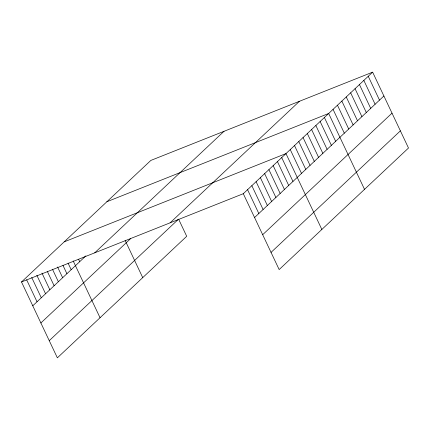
<?xml version="1.0" encoding="UTF-8"?>
<svg xmlns="http://www.w3.org/2000/svg" width="430" height="430" viewBox="0 0 430 430"><rect width="100%" height="100%" fill="white"/><g stroke="black" fill="none" stroke-linecap="round" stroke-linejoin="round"><path stroke-width="0.64" d="M49.246 340.667L178.584 219.123L186.706 236.296L57.362 357.841L21.5 281.973L150.839 160.428L372.638 72.159L408.5 148.027L279.161 269.572L243.294 193.704L372.638 72.159M32.761 305.794L85.876 255.882M94.691 252.845L224.035 131.295M40.882 322.968L130.645 238.618M170.103 222.831L299.441 101.286M254.56 217.532L383.899 95.987M262.676 234.705L392.015 113.16M271.04 252.399L400.384 130.854M106.866 201.751L328.66 113.488L364.522 189.356M64.183 241.859L285.977 153.596L321.844 229.464M21.5 281.973L243.294 193.704M368.241 76.293L379.502 100.115M363.839 80.426L375.105 104.248M359.442 84.559L370.703 108.381M355.046 88.688L366.306 112.515M350.649 92.821L361.91 116.648M346.252 96.954L357.513 120.782M341.855 101.088L353.116 124.91M337.459 105.221L348.719 129.043M333.056 109.354L344.322 133.176M324.392 117.497L335.653 141.32M320.124 121.507L331.385 145.329M315.856 125.517L327.117 149.344M311.589 129.527L322.849 153.354M307.321 133.542L318.582 157.364M303.053 137.552L314.314 161.374M298.786 141.561L310.046 165.389M294.512 145.571L305.778 169.399M290.245 149.586L301.511 173.408M281.709 157.606L292.97 181.433M277.441 161.615L288.702 185.443M273.174 165.631L284.434 189.453M268.906 169.64L280.166 193.462M264.638 173.65L275.899 197.472M260.37 177.66L271.631 201.487M256.103 181.67L267.363 205.497M251.835 185.685L263.096 209.507M247.562 189.695L258.828 213.517M125.162 240.461L142.728 277.619M78.588 259.29L79.711 261.676M73.191 260.919L100.045 317.732M68.08 263.144L71.176 269.696M62.968 265.369L66.908 273.706M57.572 266.998L62.64 277.715M52.46 269.223L58.372 281.731M47.348 271.443L54.105 285.74M41.952 273.072L49.837 289.75M36.84 275.297L45.564 293.76M31.723 277.522L41.296 297.775M26.612 279.747L37.028 301.785"/></g></svg>
